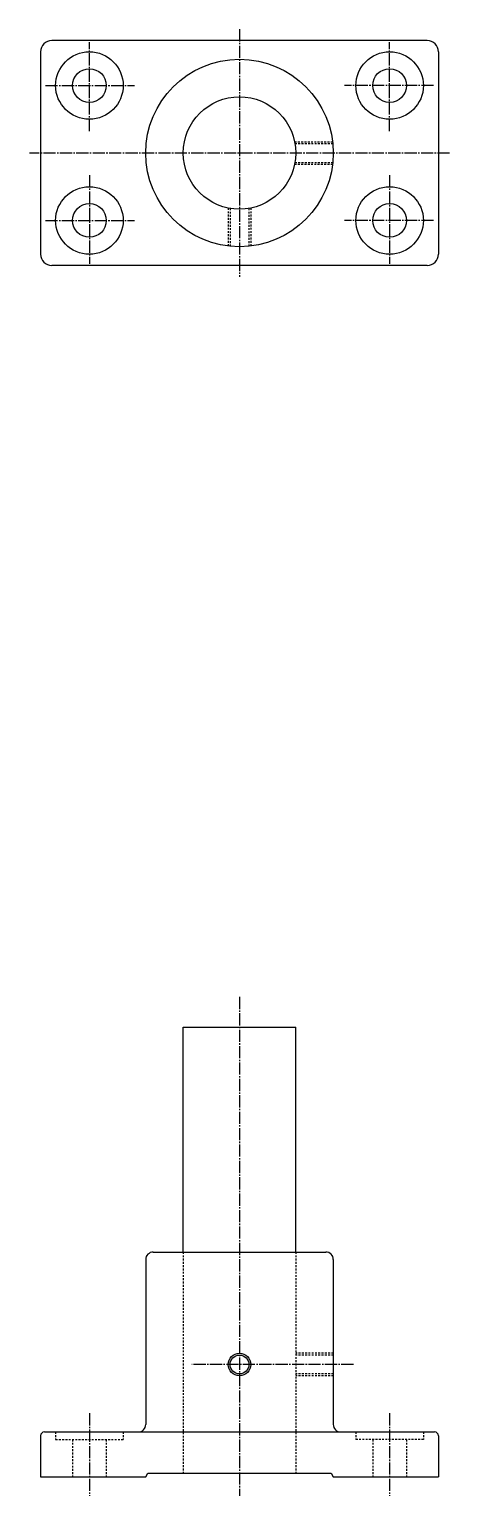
# Model space of a CAD drawing. Extents: x 43 to 625, y 40 to 635.
# Drawn here: x 512.8 to 624.8, y 243.3 to 634.6 of the extents above; entities outside this region: 2.
import ezdxf

# ---------------------------------------------------------------- set-up
doc = ezdxf.new("R2010")
doc.units = 0
doc.header["$LTSCALE"] = 0.25
doc.linetypes.add('CENTER', pattern=[17.5, 13, -1.5, 1.5, -1.5])
doc.linetypes.add('DASHED', pattern=[3.5, 2, -1.5])
doc.layers.get('0').update_dxf_attribs({"linetype": 'CONTINUOUS'})
doc.layers.add('CENTER', color=1, linetype='CENTER')
doc.styles.get("Standard").update_dxf_attribs({"font": 'txt', "bigfont": 'BIGFONT'})

msp = doc.modelspace()

# ---------------------------------------------------------------- linework, layer by layer
for p, q in [((618.8, 631.6), (518.8, 631.6)), ((515.8, 628.6), (515.8, 574.6)), ((621.8, 628.6), (621.8, 574.6)), ((571.8, 584.37), (571.8, 584.37)), ((571.8, 581.84), (571.8, 581.84)), ((618.8, 571.6), (518.8, 571.6)), ((553.8, 308.33), (553.8, 368.33)), ((553.8, 368.33), (583.8, 368.33)), ((583.8, 308.33), (583.8, 368.33)), ((543.8, 306.33), (543.8, 262.33)), ((545.8, 308.33), (591.8, 308.33)), ((593.8, 306.33), (593.8, 262.33)), ((515.8, 259.33), (515.8, 248.33)), ((516.8, 260.33), (620.8, 260.33)), ((621.8, 259.33), (621.8, 248.33)), ((515.8, 248.33), (543.8, 248.33)), ((543.8, 248.33), (544.37, 249.33)), ((544.37, 249.33), (593.22, 249.33)), ((593.22, 249.33), (593.8, 248.33)), ((593.8, 248.33), (621.8, 248.33))]:
    msp.add_line(p, q)
at = {"color": 3, "linetype": 'DASHED'}
for p, q in [((583.5, 604.6), (593.62, 604.6)), ((583.59, 604.1), (593.67, 604.1)), ((583.59, 599.1), (593.67, 599.1)), ((583.5, 598.6), (593.62, 598.6)), ((565.8, 586.9), (565.8, 576.78)), ((566.3, 586.81), (566.3, 576.73)), ((571.3, 586.81), (571.3, 576.73)), ((571.8, 586.9), (571.8, 576.78)), ((553.8, 308.33), (553.8, 249.33)), ((583.8, 308.33), (583.8, 249.33)), ((593.8, 281.33), (583.8, 281.33)), ((593.8, 280.83), (583.8, 280.83)), ((593.8, 275.83), (583.8, 275.83)), ((593.8, 275.33), (583.8, 275.33)), ((519.8, 260.33), (519.8, 258.33)), ((519.8, 258.33), (537.8, 258.33)), ((524.3, 258.33), (524.3, 248.33)), ((533.3, 258.33), (533.3, 248.33)), ((537.8, 260.33), (537.8, 258.33)), ((599.8, 260.33), (599.8, 258.33)), ((617.8, 258.33), (599.8, 258.33)), ((604.3, 258.33), (604.3, 248.33)), ((613.3, 258.33), (613.3, 248.33)), ((617.8, 260.33), (617.8, 258.33))]:
    msp.add_line(p, q, dxfattribs=at)
for centre, radius in [((528.8, 619.6), 9), ((568.8, 601.6), 25), ((608.8, 619.6), 9), ((528.8, 619.6), 4.5), ((608.8, 619.6), 4.5), ((568.8, 601.6), 15), ((528.8, 583.6), 9), ((608.8, 583.6), 9), ((528.8, 583.6), 4.5), ((608.8, 583.6), 4.5), ((568.8, 278.33), 2.5)]:
    msp.add_circle(centre, radius)
at = {"color": 3}
msp.add_circle((568.8, 278.33), 3, dxfattribs=at)
for centre, radius, start, end in [((518.8, 628.6), 3, 90, 180), ((618.8, 628.6), 3, 0, 90), ((518.8, 574.6), 3, 180, 270), ((618.8, 574.6), 3, 270, 0), ((545.8, 306.33), 2, 90, 180), ((591.8, 306.33), 2, 0, 90), ((541.8, 262.33), 2, 270, 0), ((595.8, 262.33), 2, 180, 270), ((516.8, 259.33), 1, 90, 180), ((620.8, 259.33), 1, 0, 90)]:
    msp.add_arc(centre, radius, start, end)
at = {"layer": 'CENTER', "color": 1, "linetype": 'CENTER'}
for p, q in [((568.8, 634.6), (568.8, 568.6)), ((528.8, 607.47), (528.8, 631.19)), ((608.8, 607.47), (608.8, 631.19)), ((517.08, 619.6), (540.8, 619.6)), ((620.51, 619.6), (596.8, 619.6)), ((624.8, 601.6), (512.8, 601.6)), ((528.8, 595.73), (528.8, 572.01)), ((608.8, 595.73), (608.8, 572.01)), ((517.08, 583.6), (540.8, 583.6)), ((620.51, 583.6), (596.8, 583.6)), ((568.8, 376.42), (568.8, 243.33)), ((599.17, 278.33), (556.06, 278.33)), ((528.8, 265.33), (528.8, 243.33)), ((608.8, 265.33), (608.8, 243.33))]:
    msp.add_line(p, q, dxfattribs=at)

# ---------------------------------------------------------------- texts
for s, p in [('MASTN 30-120', (40, 100)), ('MASTN30', (40, 40))]:
    msp.add_text(s, height=16).set_placement(p)

doc.saveas('drawing.dxf')
